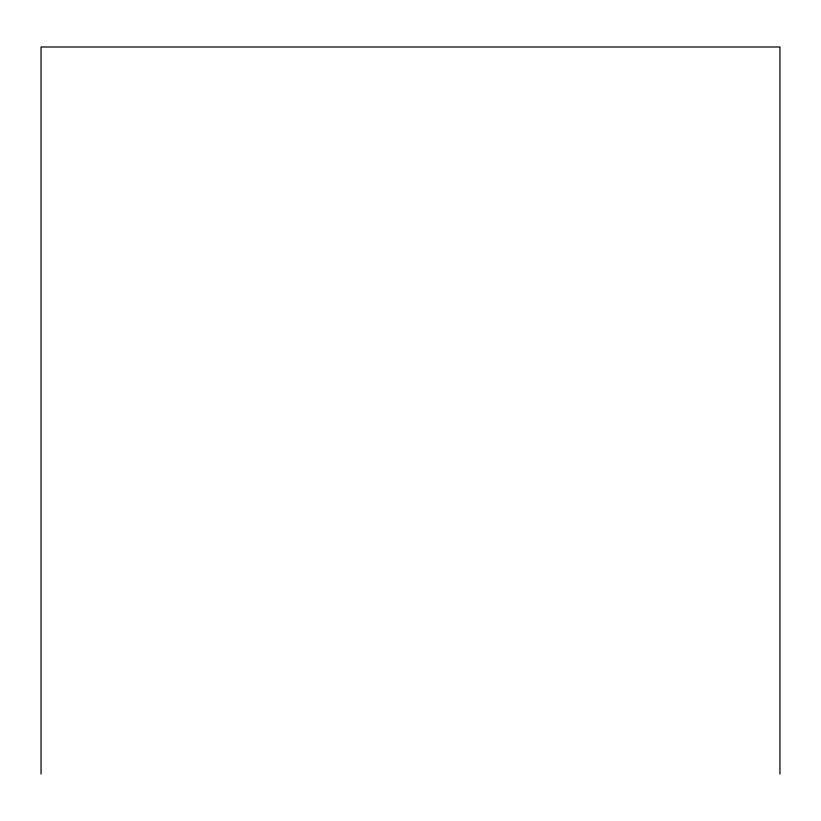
<?xml version="1.0" encoding="UTF-8"?>
<svg xmlns="http://www.w3.org/2000/svg" width="821" height="821" viewBox="0 0 821 821"><rect width="100%" height="100%" fill="white"/><g stroke="black" fill="none" stroke-linecap="round" stroke-linejoin="round"><path stroke-width="1.23" d="M779.95 774.008L779.95 46.992L41.05 46.992L41.05 774.008"/></g></svg>
